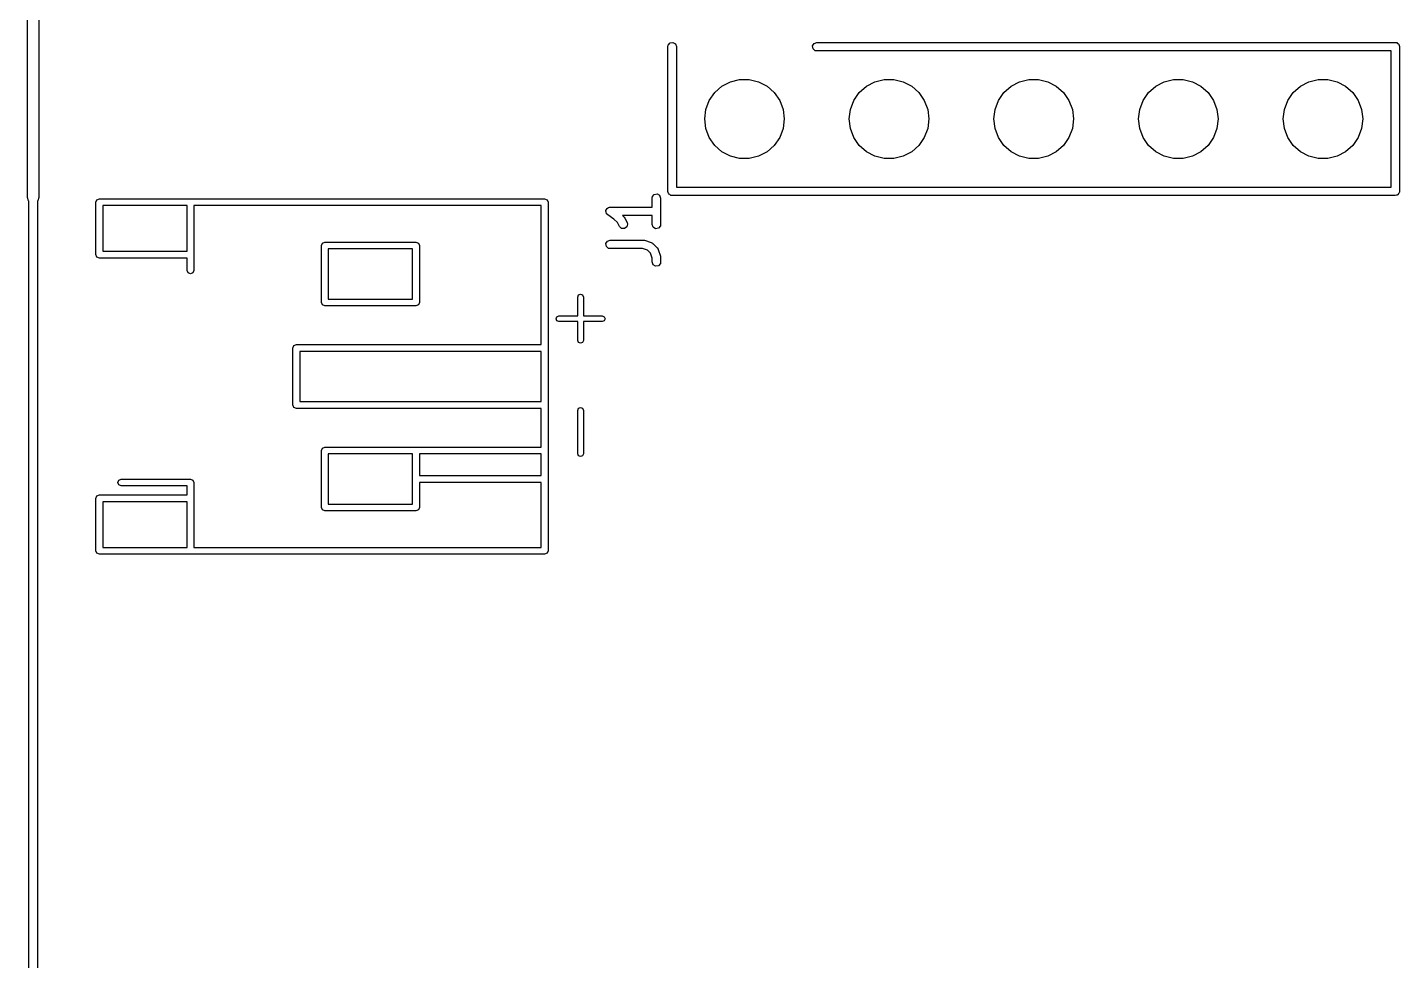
# Model space of a CAD drawing. Extents: x 3.26 to 8.88, y -5.89 to -1.46.
# Drawn here: x 3.261 to 4.21, y -3.519 to -2.874 of the extents above; entities that cross this region are included whole.
import ezdxf

# ---------------------------------------------------------------- set-up
doc = ezdxf.new("R2010")
doc.units = 0
doc.header["$MEASUREMENT"] = 0
doc.layers.add('BLACK', color=7, linetype='CONTINUOUS')

msp = doc.modelspace()

# ---------------------------------------------------------------- linework, layer by layer
at = {"layer": 'BLACK', "linetype": 'CONTINUOUS'}
for p, q in [((3.26132, -2.99127), (3.26132, -2.74297)), ((3.26919, -2.74297), (3.26919, -2.99127)), ((3.70561, -2.88445), (3.7076, -2.8841)), ((3.7076, -2.8841), (3.70935, -2.88511)), ((3.80519, -2.88475), (3.80709, -2.88406)), ((3.80709, -2.88406), (4.20709, -2.88406)), ((4.20709, -2.88406), (4.20747, -2.88412)), ((4.20747, -2.88412), (4.2076, -2.8841)), ((4.2076, -2.8841), (4.20771, -2.88417)), ((3.70413, -2.88701), (3.70431, -2.886)), ((3.70413, -2.98701), (3.70413, -2.88701)), ((3.70431, -2.886), (3.70561, -2.88445)), ((3.70935, -2.88511), (3.71004, -2.88701)), ((3.71004, -2.88701), (3.71004, -2.98406)), ((3.80418, -2.8865), (3.80519, -2.88475)), ((3.80453, -2.88848), (3.80418, -2.8865)), ((3.80608, -2.88978), (3.80453, -2.88848)), ((3.80709, -2.88996), (3.80608, -2.88978)), ((4.20413, -2.88996), (3.80709, -2.88996)), ((4.20413, -2.98406), (4.20413, -2.88996)), ((4.20771, -2.88417), (4.2081, -2.88423)), ((4.2081, -2.88423), (4.20868, -2.88473)), ((4.20868, -2.88473), (4.20935, -2.88511)), ((4.20935, -2.88511), (4.20944, -2.88536)), ((4.20944, -2.88536), (4.20964, -2.88553)), ((4.20964, -2.88553), (4.20978, -2.88629)), ((4.20978, -2.88629), (4.21004, -2.88701)), ((4.21004, -2.88701), (4.21004, -2.98701)), ((3.74146, -2.91438), (3.74733, -2.91129)), ((3.74733, -2.91129), (3.75377, -2.90971)), ((3.75377, -2.90971), (3.7604, -2.90971)), ((3.7604, -2.90971), (3.76684, -2.91129)), ((3.76684, -2.91129), (3.77271, -2.91438)), ((3.84146, -2.91438), (3.84733, -2.91129)), ((3.84733, -2.91129), (3.85377, -2.90971)), ((3.85377, -2.90971), (3.8604, -2.90971)), ((3.8604, -2.90971), (3.86684, -2.91129)), ((3.86684, -2.91129), (3.87271, -2.91438)), ((3.94146, -2.91438), (3.94733, -2.91129)), ((3.94733, -2.91129), (3.95377, -2.90971)), ((3.95377, -2.90971), (3.9604, -2.90971)), ((3.9604, -2.90971), (3.96684, -2.91129)), ((3.96684, -2.91129), (3.97271, -2.91438)), ((4.04146, -2.91438), (4.04733, -2.91129)), ((4.04733, -2.91129), (4.05377, -2.90971)), ((4.05377, -2.90971), (4.0604, -2.90971)), ((4.0604, -2.90971), (4.06684, -2.91129)), ((4.06684, -2.91129), (4.07271, -2.91438)), ((4.14146, -2.91438), (4.14733, -2.91129)), ((4.14733, -2.91129), (4.15377, -2.90971)), ((4.15377, -2.90971), (4.1604, -2.90971)), ((4.1604, -2.90971), (4.16684, -2.91129)), ((4.16684, -2.91129), (4.17271, -2.91438)), ((3.73274, -2.92423), (3.7365, -2.91877)), ((3.7365, -2.91877), (3.74146, -2.91438)), ((3.77271, -2.91438), (3.77767, -2.91877)), ((3.77767, -2.91877), (3.78144, -2.92423)), ((3.83274, -2.92423), (3.8365, -2.91877)), ((3.8365, -2.91877), (3.84146, -2.91438)), ((3.87271, -2.91438), (3.87767, -2.91877)), ((3.87767, -2.91877), (3.88144, -2.92423)), ((3.93274, -2.92423), (3.9365, -2.91877)), ((3.9365, -2.91877), (3.94146, -2.91438)), ((3.97271, -2.91438), (3.97767, -2.91877)), ((3.97767, -2.91877), (3.98144, -2.92423)), ((4.03274, -2.92423), (4.0365, -2.91877)), ((4.0365, -2.91877), (4.04146, -2.91438)), ((4.07271, -2.91438), (4.07767, -2.91877)), ((4.07767, -2.91877), (4.08144, -2.92423)), ((4.13274, -2.92423), (4.1365, -2.91877)), ((4.1365, -2.91877), (4.14146, -2.91438)), ((4.17271, -2.91438), (4.17767, -2.91877)), ((4.17767, -2.91877), (4.18144, -2.92423)), ((3.72959, -2.93701), (3.73039, -2.93043)), ((3.73039, -2.93043), (3.73274, -2.92423)), ((3.78144, -2.92423), (3.78379, -2.93043)), ((3.78379, -2.93043), (3.78459, -2.93701)), ((3.82959, -2.93701), (3.83039, -2.93043)), ((3.83039, -2.93043), (3.83274, -2.92423)), ((3.88144, -2.92423), (3.88379, -2.93043)), ((3.88379, -2.93043), (3.88459, -2.93701)), ((3.92959, -2.93701), (3.93039, -2.93043)), ((3.93039, -2.93043), (3.93274, -2.92423)), ((3.98144, -2.92423), (3.98379, -2.93043)), ((3.98379, -2.93043), (3.98459, -2.93701)), ((4.02959, -2.93701), (4.03039, -2.93043)), ((4.03039, -2.93043), (4.03274, -2.92423)), ((4.08144, -2.92423), (4.08379, -2.93043)), ((4.08379, -2.93043), (4.08459, -2.93701)), ((4.12959, -2.93701), (4.13039, -2.93043)), ((4.13039, -2.93043), (4.13274, -2.92423)), ((4.18144, -2.92423), (4.18379, -2.93043)), ((4.18379, -2.93043), (4.18459, -2.93701)), ((3.73039, -2.94359), (3.72959, -2.93701)), ((3.78459, -2.93701), (3.78379, -2.94359)), ((3.83039, -2.94359), (3.82959, -2.93701)), ((3.88459, -2.93701), (3.88379, -2.94359)), ((3.93039, -2.94359), (3.92959, -2.93701)), ((3.98459, -2.93701), (3.98379, -2.94359)), ((4.03039, -2.94359), (4.02959, -2.93701)), ((4.08459, -2.93701), (4.08379, -2.94359)), ((4.13039, -2.94359), (4.12959, -2.93701)), ((4.18459, -2.93701), (4.18379, -2.94359)), ((3.73274, -2.94979), (3.73039, -2.94359)), ((3.7365, -2.95524), (3.73274, -2.94979)), ((3.78144, -2.94979), (3.77767, -2.95524)), ((3.78379, -2.94359), (3.78144, -2.94979)), ((3.83274, -2.94979), (3.83039, -2.94359)), ((3.8365, -2.95524), (3.83274, -2.94979)), ((3.88144, -2.94979), (3.87767, -2.95524)), ((3.88379, -2.94359), (3.88144, -2.94979)), ((3.93274, -2.94979), (3.93039, -2.94359)), ((3.9365, -2.95524), (3.93274, -2.94979)), ((3.98144, -2.94979), (3.97767, -2.95524)), ((3.98379, -2.94359), (3.98144, -2.94979)), ((4.03274, -2.94979), (4.03039, -2.94359)), ((4.0365, -2.95524), (4.03274, -2.94979)), ((4.08144, -2.94979), (4.07767, -2.95524)), ((4.08379, -2.94359), (4.08144, -2.94979)), ((4.13274, -2.94979), (4.13039, -2.94359)), ((4.1365, -2.95524), (4.13274, -2.94979)), ((4.18144, -2.94979), (4.17767, -2.95524)), ((4.18379, -2.94359), (4.18144, -2.94979)), ((3.74146, -2.95964), (3.7365, -2.95524)), ((3.74733, -2.96272), (3.74146, -2.95964)), ((3.77271, -2.95964), (3.76684, -2.96272)), ((3.77767, -2.95524), (3.77271, -2.95964)), ((3.84146, -2.95964), (3.8365, -2.95524)), ((3.84733, -2.96272), (3.84146, -2.95964)), ((3.87271, -2.95964), (3.86684, -2.96272)), ((3.87767, -2.95524), (3.87271, -2.95964)), ((3.94146, -2.95964), (3.9365, -2.95524)), ((3.94733, -2.96272), (3.94146, -2.95964)), ((3.97271, -2.95964), (3.96684, -2.96272)), ((3.97767, -2.95524), (3.97271, -2.95964)), ((4.04146, -2.95964), (4.0365, -2.95524)), ((4.04733, -2.96272), (4.04146, -2.95964)), ((4.07271, -2.95964), (4.06684, -2.96272)), ((4.07767, -2.95524), (4.07271, -2.95964)), ((4.14146, -2.95964), (4.1365, -2.95524)), ((4.14733, -2.96272), (4.14146, -2.95964)), ((4.17271, -2.95964), (4.16684, -2.96272)), ((4.17767, -2.95524), (4.17271, -2.95964)), ((3.75377, -2.96431), (3.74733, -2.96272)), ((3.7604, -2.96431), (3.75377, -2.96431)), ((3.76684, -2.96272), (3.7604, -2.96431)), ((3.85377, -2.96431), (3.84733, -2.96272)), ((3.8604, -2.96431), (3.85377, -2.96431)), ((3.86684, -2.96272), (3.8604, -2.96431)), ((3.95377, -2.96431), (3.94733, -2.96272)), ((3.9604, -2.96431), (3.95377, -2.96431)), ((3.96684, -2.96272), (3.9604, -2.96431)), ((4.05377, -2.96431), (4.04733, -2.96272)), ((4.0604, -2.96431), (4.05377, -2.96431)), ((4.06684, -2.96272), (4.0604, -2.96431)), ((4.15377, -2.96431), (4.14733, -2.96272)), ((4.1604, -2.96431), (4.15377, -2.96431)), ((4.16684, -2.96272), (4.1604, -2.96431)), ((3.7044, -2.98773), (3.70413, -2.98701)), ((3.70453, -2.98848), (3.7044, -2.98773)), ((3.71004, -2.98406), (4.20413, -2.98406)), ((4.20986, -2.98802), (4.20937, -2.98861)), ((4.20993, -2.98763), (4.20986, -2.98802)), ((4.20999, -2.98752), (4.20993, -2.98763)), ((4.21004, -2.98701), (4.20997, -2.98739)), ((4.20997, -2.98739), (4.20999, -2.98752)), ((3.26207, -2.99359), (3.26132, -2.99127)), ((3.2623, -2.99376), (3.26207, -2.99359)), ((3.26231, -3.75123), (3.2623, -2.99376)), ((3.26844, -2.99359), (3.26821, -2.99376)), ((3.26821, -2.99376), (3.26822, -3.75105)), ((3.26919, -2.99127), (3.26844, -2.99359)), ((3.3087, -2.99453), (3.30939, -2.99286)), ((3.3087, -3.03075), (3.3087, -2.99453)), ((3.30939, -2.99286), (3.31106, -2.99217)), ((3.31106, -2.99217), (3.61894, -2.99217)), ((3.31343, -2.99689), (3.31343, -3.02839)), ((3.37169, -2.99689), (3.31343, -2.99689)), ((3.37169, -3.02839), (3.37169, -2.99689)), ((3.61657, -2.99689), (3.37642, -2.99689)), ((3.37642, -2.99689), (3.37642, -3.03075)), ((3.61657, -3.09295), (3.61657, -2.99689)), ((3.61894, -2.99217), (3.62061, -2.99286)), ((3.62061, -2.99286), (3.6213, -2.99453)), ((3.6213, -2.99453), (3.6213, -3.23547)), ((3.6631, -2.99825), (3.66387, -2.99787)), ((3.66387, -2.99787), (3.66403, -2.99791)), ((3.66403, -2.99791), (3.66419, -2.99785)), ((3.66419, -2.99785), (3.69324, -2.99785)), ((3.69324, -2.99166), (3.69341, -2.99065)), ((3.69324, -2.99785), (3.69324, -2.99166)), ((3.69341, -2.99065), (3.69471, -2.9891)), ((3.69471, -2.9891), (3.6967, -2.98875)), ((3.6967, -2.98875), (3.69845, -2.98976)), ((3.69845, -2.98976), (3.69914, -2.99166)), ((3.69914, -2.99166), (3.69914, -3.00994)), ((3.70473, -2.98866), (3.70453, -2.98848)), ((3.70482, -2.98891), (3.70473, -2.98866)), ((3.70549, -2.98929), (3.70482, -2.98891)), ((3.70608, -2.98978), (3.70549, -2.98929)), ((3.70646, -2.98985), (3.70608, -2.98978)), ((3.70657, -2.98992), (3.70646, -2.98985)), ((3.7067, -2.98989), (3.70657, -2.98992)), ((3.70709, -2.98996), (3.7067, -2.98989)), ((4.20709, -2.98996), (3.70709, -2.98996)), ((4.20781, -2.9897), (4.20709, -2.98996)), ((4.20856, -2.98957), (4.20781, -2.9897)), ((4.20873, -2.98936), (4.20856, -2.98957)), ((4.20898, -2.98927), (4.20873, -2.98936)), ((4.20937, -2.98861), (4.20898, -2.98927)), ((3.66124, -3.00061), (3.66131, -3.00046)), ((3.66148, -3.00143), (3.66124, -3.00061)), ((3.66128, -3.00029), (3.66171, -2.99955)), ((3.66131, -3.00046), (3.66128, -3.00029)), ((3.66163, -3.00228), (3.66148, -3.00143)), ((3.66176, -3.00239), (3.66163, -3.00228)), ((3.66171, -2.99955), (3.66205, -2.99876)), ((3.66181, -3.00255), (3.66176, -3.00239)), ((3.66255, -3.00326), (3.66181, -3.00255)), ((3.66205, -2.99876), (3.66221, -2.99869)), ((3.66221, -2.99869), (3.66229, -2.99854)), ((3.66229, -2.99854), (3.6631, -2.99825)), ((3.66688, -3.00614), (3.66255, -3.00326)), ((3.66938, -3.00865), (3.66688, -3.00614)), ((3.69324, -3.00375), (3.67284, -3.00375)), ((3.67284, -3.00375), (3.6739, -3.00481)), ((3.6739, -3.00481), (3.6744, -3.00553)), ((3.6744, -3.00553), (3.67445, -3.00558)), ((3.67445, -3.00558), (3.67597, -3.00862)), ((3.69324, -3.00994), (3.69324, -3.00375)), ((3.67069, -3.01126), (3.66938, -3.00865)), ((3.67216, -3.01265), (3.67069, -3.01126)), ((3.67417, -3.01277), (3.67216, -3.01265)), ((3.6758, -3.01157), (3.67417, -3.01277)), ((3.67627, -3.00961), (3.6758, -3.01157)), ((3.67597, -3.00862), (3.67627, -3.00961)), ((3.69393, -3.01184), (3.69324, -3.00994)), ((3.69568, -3.01285), (3.69393, -3.01184)), ((3.69767, -3.0125), (3.69568, -3.01285)), ((3.69896, -3.01095), (3.69767, -3.0125)), ((3.69914, -3.00994), (3.69896, -3.01095)), ((3.46461, -3.02445), (3.4653, -3.02278)), ((3.46461, -3.06382), (3.46461, -3.02445)), ((3.4653, -3.02278), (3.46697, -3.02209)), ((3.46697, -3.02209), (3.52996, -3.02209)), ((3.52996, -3.02209), (3.53163, -3.02278)), ((3.53163, -3.02278), (3.53232, -3.02445)), ((3.53232, -3.02445), (3.53232, -3.06382)), ((3.66128, -3.02315), (3.66229, -3.0214)), ((3.66163, -3.02514), (3.66128, -3.02315)), ((3.66318, -3.02643), (3.66163, -3.02514)), ((3.66229, -3.0214), (3.66419, -3.02071)), ((3.66419, -3.02071), (3.68705, -3.02071)), ((3.68705, -3.02071), (3.68792, -3.02086)), ((3.68792, -3.02086), (3.68798, -3.02086)), ((3.68798, -3.02086), (3.69255, -3.02238)), ((3.69255, -3.02238), (3.69345, -3.02287)), ((3.69345, -3.02287), (3.69355, -3.02302)), ((3.69355, -3.02302), (3.69371, -3.02309)), ((3.69371, -3.02309), (3.69675, -3.02614)), ((3.69675, -3.02614), (3.69734, -3.02698)), ((3.30939, -3.03242), (3.3087, -3.03075)), ((3.31106, -3.03311), (3.30939, -3.03242)), ((3.37169, -3.03311), (3.31106, -3.03311)), ((3.31343, -3.02839), (3.37169, -3.02839)), ((3.37169, -3.04177), (3.37169, -3.03311)), ((3.37642, -3.03075), (3.37642, -3.04177)), ((3.46933, -3.02681), (3.46933, -3.06146)), ((3.5276, -3.02681), (3.46933, -3.02681)), ((3.5276, -3.06146), (3.5276, -3.02681)), ((3.66419, -3.02661), (3.66318, -3.02643)), ((3.68657, -3.02661), (3.66419, -3.02661)), ((3.69002, -3.02776), (3.68657, -3.02661)), ((3.69209, -3.02983), (3.69002, -3.02776)), ((3.69324, -3.03328), (3.69209, -3.02983)), ((3.69324, -3.03585), (3.69324, -3.03328)), ((3.69393, -3.03775), (3.69324, -3.03585)), ((3.69734, -3.02698), (3.69736, -3.02716)), ((3.69736, -3.02716), (3.69747, -3.0273)), ((3.69747, -3.0273), (3.69899, -3.03187)), ((3.69914, -3.03585), (3.69896, -3.03686)), ((3.69899, -3.03187), (3.69912, -3.03274)), ((3.69912, -3.03274), (3.69914, -3.0328)), ((3.69914, -3.0328), (3.69914, -3.03585)), ((3.37238, -3.04344), (3.37169, -3.04177)), ((3.37406, -3.04413), (3.37238, -3.04344)), ((3.37573, -3.04344), (3.37406, -3.04413)), ((3.37642, -3.04177), (3.37573, -3.04344)), ((3.69568, -3.03876), (3.69393, -3.03775)), ((3.69767, -3.03841), (3.69568, -3.03876)), ((3.69896, -3.03686), (3.69767, -3.03841)), ((3.4653, -3.06549), (3.46461, -3.06382)), ((3.46933, -3.06146), (3.5276, -3.06146)), ((3.53232, -3.06382), (3.53163, -3.06549)), ((3.64183, -3.06005), (3.64241, -3.05866)), ((3.64183, -3.07308), (3.64183, -3.06005)), ((3.64241, -3.05866), (3.6438, -3.05808)), ((3.6438, -3.05808), (3.64519, -3.05866)), ((3.64519, -3.05866), (3.64577, -3.06005)), ((3.64577, -3.06005), (3.64577, -3.07308)), ((3.46697, -3.06618), (3.4653, -3.06549)), ((3.52996, -3.06618), (3.46697, -3.06618)), ((3.53163, -3.06549), (3.52996, -3.06618)), ((3.62683, -3.07505), (3.62741, -3.07365)), ((3.62741, -3.07365), (3.6288, -3.07308)), ((3.6288, -3.07308), (3.64183, -3.07308)), ((3.64577, -3.07308), (3.6588, -3.07308)), ((3.6588, -3.07308), (3.66019, -3.07365)), ((3.66019, -3.07365), (3.66076, -3.07505)), ((3.62741, -3.07644), (3.62683, -3.07505)), ((3.6288, -3.07701), (3.62741, -3.07644)), ((3.64183, -3.07701), (3.6288, -3.07701)), ((3.64183, -3.09004), (3.64183, -3.07701)), ((3.6588, -3.07701), (3.64577, -3.07701)), ((3.64577, -3.07701), (3.64577, -3.09004)), ((3.66019, -3.07644), (3.6588, -3.07701)), ((3.66076, -3.07505), (3.66019, -3.07644)), ((3.64241, -3.09144), (3.64183, -3.09004)), ((3.6438, -3.09201), (3.64241, -3.09144)), ((3.64519, -3.09144), (3.6438, -3.09201)), ((3.64577, -3.09004), (3.64519, -3.09144)), ((3.44492, -3.09531), (3.44561, -3.09364)), ((3.44492, -3.13469), (3.44492, -3.09531)), ((3.44561, -3.09364), (3.44728, -3.09295)), ((3.44728, -3.09295), (3.61657, -3.09295)), ((3.44965, -3.09768), (3.44965, -3.13232)), ((3.61657, -3.09768), (3.44965, -3.09768)), ((3.61657, -3.13232), (3.61657, -3.09768)), ((3.44561, -3.13636), (3.44492, -3.13469)), ((3.44728, -3.13705), (3.44561, -3.13636)), ((3.61657, -3.13705), (3.44728, -3.13705)), ((3.44965, -3.13232), (3.61657, -3.13232)), ((3.61657, -3.16382), (3.61657, -3.13705)), ((3.64183, -3.13839), (3.64241, -3.137)), ((3.64183, -3.16839), (3.64183, -3.13839)), ((3.64241, -3.137), (3.6438, -3.13643)), ((3.6438, -3.13643), (3.64519, -3.137)), ((3.64519, -3.137), (3.64577, -3.13839)), ((3.64577, -3.13839), (3.64577, -3.16839)), ((3.46461, -3.16618), (3.4653, -3.16451)), ((3.46461, -3.20555), (3.46461, -3.16618)), ((3.4653, -3.16451), (3.46697, -3.16382)), ((3.46697, -3.16382), (3.52996, -3.16382)), ((3.46933, -3.16854), (3.46933, -3.20319)), ((3.5276, -3.16854), (3.46933, -3.16854)), ((3.5276, -3.20319), (3.5276, -3.16854)), ((3.52996, -3.16382), (3.61657, -3.16382)), ((3.53232, -3.16854), (3.53232, -3.1835)), ((3.61657, -3.16854), (3.53232, -3.16854)), ((3.61657, -3.1835), (3.61657, -3.16854)), ((3.64241, -3.16978), (3.64183, -3.16839)), ((3.64577, -3.16839), (3.64519, -3.16978)), ((3.6438, -3.17036), (3.64241, -3.16978)), ((3.64519, -3.16978), (3.6438, -3.17036)), ((3.32386, -3.18823), (3.32455, -3.18656)), ((3.32455, -3.18656), (3.32622, -3.18587)), ((3.32622, -3.18587), (3.37406, -3.18587)), ((3.37406, -3.18587), (3.37573, -3.18656)), ((3.37573, -3.18656), (3.37642, -3.18823)), ((3.53232, -3.1835), (3.61657, -3.1835)), ((3.30939, -3.19758), (3.31106, -3.19689)), ((3.31106, -3.19689), (3.37169, -3.19689)), ((3.32455, -3.1899), (3.32386, -3.18823)), ((3.32622, -3.19059), (3.32455, -3.1899)), ((3.37169, -3.19059), (3.32622, -3.19059)), ((3.37169, -3.19689), (3.37169, -3.19059)), ((3.37642, -3.18823), (3.37642, -3.19925)), ((3.61657, -3.18823), (3.53232, -3.18823)), ((3.53232, -3.18823), (3.53232, -3.20555)), ((3.61657, -3.23311), (3.61657, -3.18823)), ((3.3087, -3.19925), (3.30939, -3.19758)), ((3.3087, -3.23547), (3.3087, -3.19925)), ((3.31343, -3.20161), (3.31343, -3.23311)), ((3.37169, -3.20161), (3.31343, -3.20161)), ((3.37169, -3.23311), (3.37169, -3.20161)), ((3.37642, -3.19925), (3.37642, -3.23311)), ((3.4653, -3.20722), (3.46461, -3.20555)), ((3.46933, -3.20319), (3.5276, -3.20319)), ((3.53232, -3.20555), (3.53163, -3.20722)), ((3.46697, -3.20791), (3.4653, -3.20722)), ((3.52996, -3.20791), (3.46697, -3.20791)), ((3.53163, -3.20722), (3.52996, -3.20791)), ((3.31343, -3.23311), (3.37169, -3.23311)), ((3.37642, -3.23311), (3.61657, -3.23311)), ((3.30939, -3.23714), (3.3087, -3.23547)), ((3.31106, -3.23783), (3.30939, -3.23714)), ((3.37406, -3.23783), (3.31106, -3.23783)), ((3.61894, -3.23783), (3.37406, -3.23783)), ((3.62061, -3.23714), (3.61894, -3.23783)), ((3.6213, -3.23547), (3.62061, -3.23714))]:
    msp.add_line(p, q, dxfattribs=at)

doc.saveas('drawing.dxf')
